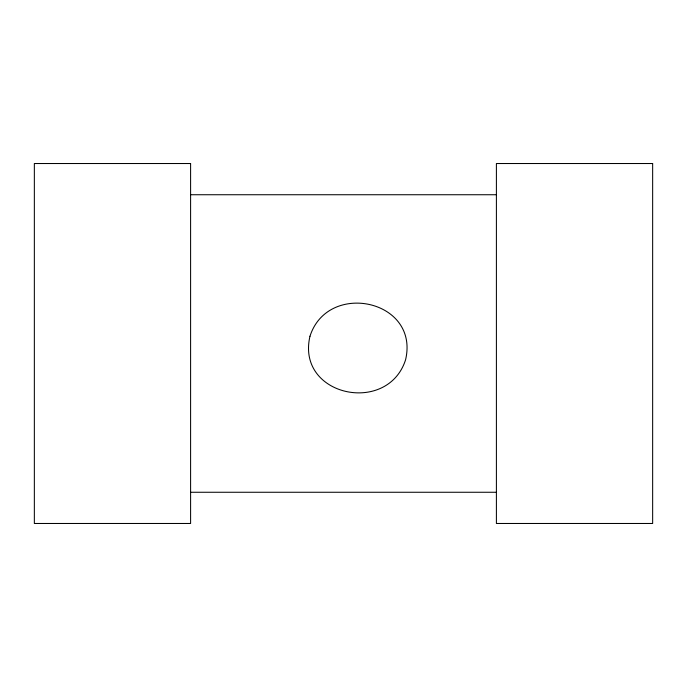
<?xml version="1.0" encoding="UTF-8"?>
<svg xmlns="http://www.w3.org/2000/svg" width="687" height="687" viewBox="0 0 687 687"><rect width="100%" height="100%" fill="white"/><g stroke="black" fill="none" stroke-linecap="round" stroke-linejoin="round"><path stroke-width="1.03" d="M190.6 194.739L496.4 194.739M190.6 492.261L496.4 492.261M309.974 336.252C295.891 396.219 387.777 415.541 405.588 359.748C419.68 299.772 327.793 280.459 309.974 336.252M190.6 163.523L34.35 163.523L34.35 523.477L190.6 523.477L190.6 163.523M652.65 163.523L496.4 163.523L496.4 523.477L652.65 523.477L652.65 163.523"/></g></svg>
